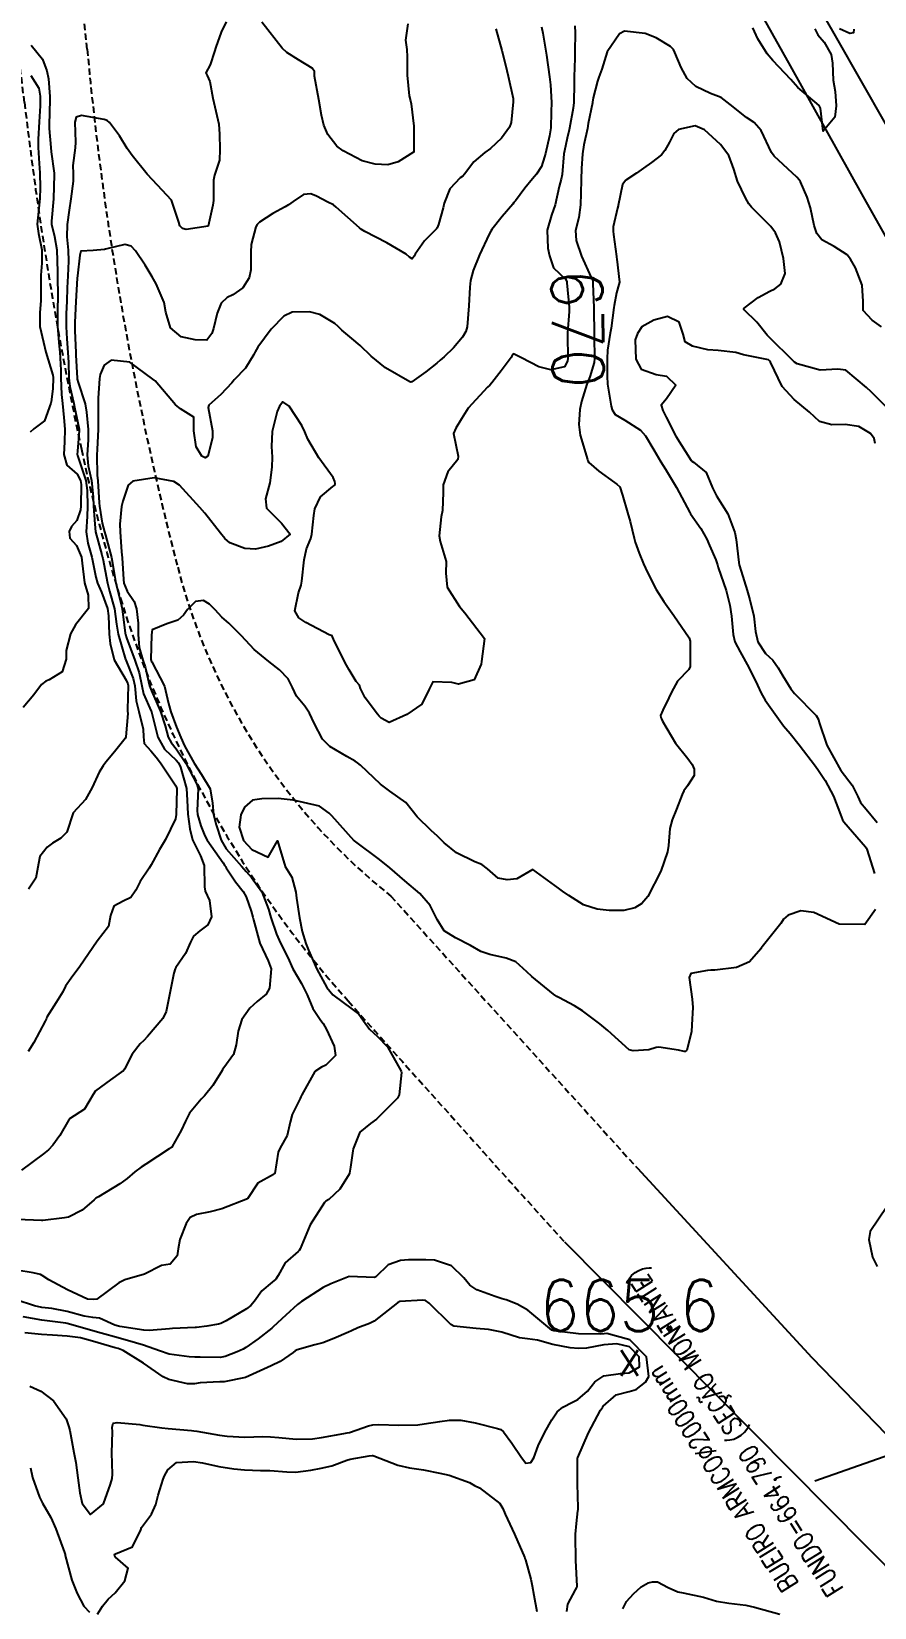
# Model space of a CAD drawing. Header units: metres. Extents: x 292545 to 299085, y 7450245 to 7463078.
# Drawn here: x 295154.9 to 295220.8, y 7462349.7 to 7462473 of the extents above; entities that cross this region are included whole.
import ezdxf
from ezdxf.enums import TextEntityAlignment as Align

# ---------------------------------------------------------------- set-up
doc = ezdxf.new("R2010")
doc.units = ezdxf.units.M
doc.linetypes.add('CONTINUO', pattern=[0])
doc.linetypes.add('DASHED', pattern=[0.75, 0.5, -0.25])
for name, color, linetype in [('Cotas', 45, 'Continuous'), ('Curvas de Nivel 1m', 11, 'Continuous'), ('Curvas de Nivel 5m', 15, 'Continuous'), ('Linha Férrea', 20, 'Continuous'), ('Pontos Cotados', 45, 'Continuous'), ('TEXTO', 45, 'Continuous'), ('Vias Primárias', 230, 'Continuous'), ('Vias Secundárias', 230, 'DASHED')]:
    doc.layers.add(name, color=color, linetype=linetype)
doc.styles.add('ROMANS', font='romans', dxfattribs={"height": 0.2})
doc.styles.add('Style-STANDARD', font='STANDARD.shx')

# ---------------------------------------------------------------- blocks, each defined once
blk = doc.blocks.new('ELVTXT_23')
at = {"layer": 'Pontos Cotados', "linetype": 'Continuous', "style": 'Style-STANDARD'}
for s, height, p in [('665.6', 4, (0, 4)), ('x', 3, (0, 0))]:
    blk.add_text(s, height=height, dxfattribs=at).set_placement(p, align=Align.MIDDLE_CENTER)

msp = doc.modelspace()

# ---------------------------------------------------------------- linework, layer by layer
at = {"layer": 'Curvas de Nivel 1m', "flags": 128}
for points, elevation in [([(295170.08, 7462473.72), (295169.69, 7462472.89), (295169.28, 7462471.73), (295169.18, 7462471.39), (295168.83, 7462470.35), (295168.5, 7462469.73), (295168.6, 7462469.52), (295168.82, 7462469.04), (295169.05, 7462467.73), (295169.12, 7462467.4), (295169.51, 7462465.72), (295169.56, 7462464.93), (295169.61, 7462463.72), (295169.57, 7462462.9), (295169.18, 7462461.73), (295169.1, 7462461.34), (295169.09, 7462459.73), (295169.04, 7462459.38), (295168.68, 7462457.73), (295166.96, 7462457.48), (295166.68, 7462457.55), (295166.48, 7462457.76), (295166.4, 7462458.05), (295165.81, 7462459.77), (295164.71, 7462460.94), (295163.91, 7462461.79), (295162.74, 7462463.27), (295162.35, 7462463.81), (295161.74, 7462464.79), (295160.98, 7462465.83), (295160.78, 7462466), (295160.55, 7462466.06), (295158.78, 7462466.39), (295158.37, 7462466.26), (295158.26, 7462465.86), (295158.31, 7462464.3), (295158.29, 7462463.85), (295158.11, 7462462.48), (295158.12, 7462461.86), (295158.12, 7462461.26), (295157.94, 7462459.86), (295157.82, 7462458.99), (295157.67, 7462457.87), (295157.64, 7462456.89), (295157.74, 7462455.86), (295157.77, 7462454.99), (295157.71, 7462453.86), (295157.67, 7462452.91), (295157.62, 7462451.86), (295157.57, 7462450.89), (295157.57, 7462449.87), (295157.64, 7462448.93), (295157.71, 7462447.86), (295157.75, 7462447.06), (295157.8, 7462445.86), (295157.86, 7462445.2), (295158.17, 7462443.86), (295158.23, 7462443.57), (295158.5, 7462442.35), (295158.59, 7462441.85), (295158.59, 7462441.75), (295158.47, 7462440.14), (295158.44, 7462439.87), (295158.44, 7462439.85), (295158.45, 7462439.83), (295158.46, 7462439.8), (295159.11, 7462437.84), (295159.22, 7462437.06), (295159.25, 7462435.84), (295159.23, 7462435.02), (295159.15, 7462433.84), (295159.27, 7462432.95), (295159.59, 7462431.84), (295159.91, 7462430.28), (295160.03, 7462429.83), (295160.34, 7462429.11), (295160.8, 7462427.83), (295160.88, 7462427.26), (295160.94, 7462425.82), (295161.02, 7462425.09), (295161.33, 7462423.82), (295162.26, 7462422.22), (295162.39, 7462421.95), (295162.42, 7462421.81), (295162.37, 7462419.94), (295162.38, 7462419.81), (295162.41, 7462419.62), (295162.24, 7462417.81), (295162.2, 7462417.66), (295161.37, 7462416.63), (295160.69, 7462415.82), (295160.47, 7462415.53), (295160.17, 7462415.03), (295159.61, 7462413.84), (295159.09, 7462412.9), (295158.13, 7462411.86), (295157.64, 7462410.34), (295157.16, 7462409.87), (295156.5, 7462409.48), (295156.1, 7462409.18), (295155.53, 7462408.45), (295155.42, 7462407.89), (295155.2, 7462406.76), (295154.64, 7462405.89)], 674), ([(295184.29, 7462473.55), (295184.13, 7462472.27), (295184.23, 7462471.55), (295184.26, 7462470.97), (295184.24, 7462469.55), (295184.41, 7462467.93), (295184.5, 7462467.54), (295184.55, 7462467.3), (295184.77, 7462465.54), (295184.78, 7462463.54), (295184.77, 7462463.52), (295184.75, 7462463.51), (295183.54, 7462462.76), (295182.74, 7462462.54), (295181.74, 7462462.58), (295180.74, 7462462.85), (295179.25, 7462463.61), (295178.76, 7462464), (295178.05, 7462464.9), (295177.73, 7462465.63), (295177.56, 7462466.41), (295177.35, 7462467.63), (295177, 7462469.46), (295177, 7462469.64), (295177.01, 7462469.82), (295176.83, 7462470.08), (295175.74, 7462470.74), (295174.84, 7462471.31), (295174.47, 7462471.66), (295172.87, 7462473.68)], 674), ([(295197.37, 7462473.39), (295197.39, 7462472.86), (295197.36, 7462471.39), (295197.36, 7462470.87), (295197.32, 7462469.4), (295197.31, 7462468.9), (295197.28, 7462467.4), (295197.23, 7462466.95), (295196.94, 7462465.4), (295196.91, 7462465.26), (295196.76, 7462464.6), (295196.54, 7462463.61), (295196.51, 7462463.4), (295196.37, 7462461.76), (295196.3, 7462461.41), (295196.14, 7462460.84), (295195.83, 7462459.41), (295195.53, 7462458.58), (295195.2, 7462457.42), (295195.25, 7462456.01), (295195.38, 7462455.42), (295195.7, 7462454.47), (295196.63, 7462453.59), (295196.73, 7462453.4), (295196.74, 7462453.29), (295196.92, 7462451.4), (295196.92, 7462451.07), (295196.79, 7462449.4), (295196.79, 7462449.19), (295196.81, 7462447.4), (295196.78, 7462447.18), (295196.55, 7462446.72), (295195.48, 7462446.49), (295194.55, 7462446.73), (295193.18, 7462447.44), (295192.57, 7462447.75), (295192.44, 7462447.58), (295192.37, 7462447.45), (295191.59, 7462446.41), (295190.88, 7462445.47), (295190.7, 7462445.3), (295190.53, 7462445.14), (295189.03, 7462443.49), (295188.5, 7462442.68), (295188.05, 7462441.95), (295187.88, 7462441.51), (295188.23, 7462439.74), (295188.21, 7462439.5), (295187.44, 7462438.52), (295187.07, 7462437.51), (295187.05, 7462436.9), (295187.02, 7462435.51), (295186.91, 7462435.01), (295186.74, 7462433.52), (295186.84, 7462433.07), (295187.29, 7462431.51), (295187.28, 7462430.59), (295187.37, 7462429.51), (295188.33, 7462428), (295188.75, 7462427.5), (295190.3, 7462425.48), (295190.07, 7462423.69), (295190.03, 7462423.48), (295189.48, 7462422.27), (295188.26, 7462421.92), (295187.73, 7462422.04), (295186.26, 7462422.09), (295185.97, 7462421.52), (295185.4, 7462420.36), (295184.22, 7462419.55), (295182.85, 7462418.93), (295182.22, 7462419.27), (295182.06, 7462419.41), (295181.92, 7462419.57), (295180.97, 7462420.86), (295180.61, 7462421.59), (295180.51, 7462421.85), (295180.26, 7462422.12), (295179.7, 7462423.03), (295179.41, 7462423.6), (295178.48, 7462425.44), (295178.42, 7462425.62), (295178.39, 7462425.7), (295178.3, 7462425.73), (295178.15, 7462425.78), (295176.31, 7462426.75), (295175.78, 7462427.11), (295175.45, 7462427.65), (295175.75, 7462429.06), (295175.96, 7462429.65), (295176.02, 7462429.97), (295176.18, 7462431.64), (295176.38, 7462432.51), (295176.71, 7462433.32), (295176.8, 7462433.64), (295176.94, 7462435.11), (295177.02, 7462435.63), (295177.47, 7462436.58), (295178.44, 7462437.38), (295178.58, 7462437.48), (295178.62, 7462437.62), (295178.6, 7462437.77), (295178.45, 7462438.08), (295177.34, 7462439.63), (295176.48, 7462441.09), (295176.25, 7462441.64), (295176, 7462442.14), (295175.02, 7462443.65), (295174.52, 7462443.99), (295174.26, 7462443.66), (295174.08, 7462443.24), (295173.7, 7462441.67), (295173.65, 7462440.5), (295173.68, 7462439.67), (295173.66, 7462438.88), (295173.52, 7462437.67), (295173.17, 7462436.41), (295173.25, 7462435.68), (295174.41, 7462434.5), (295175.11, 7462433.65), (295174.39, 7462433.08), (295173.41, 7462432.7), (295172.38, 7462432.48), (295171.54, 7462432.54), (295170.39, 7462432.96), (295169.98, 7462433.31), (295169.66, 7462433.72), (295168.42, 7462435.29), (295168.04, 7462435.74), (295166.44, 7462437.47), (295166.01, 7462437.76), (295164.45, 7462438.06), (295162.8, 7462437.8), (295162.44, 7462437.49), (295162.01, 7462436.24), (295161.92, 7462435.81), (295161.78, 7462434.44), (295161.81, 7462433.82), (295161.92, 7462432.27), (295161.95, 7462431.81), (295162.06, 7462430.1), (295162.1, 7462429.81), (295162.34, 7462429.19), (295162.91, 7462428.39), (295163.09, 7462427.8), (295163.21, 7462426.69), (295163.22, 7462425.8), (295163.29, 7462424.79), (295163.58, 7462423.79), (295163.75, 7462423.27), (295164.11, 7462421.78), (295164.14, 7462421.67), (295164.25, 7462421.41), (295164.96, 7462419.77), (295165.32, 7462418.66), (295165.56, 7462417.77), (295165.78, 7462417.35), (295166.19, 7462416.86), (295166.95, 7462415.75), (295167.81, 7462414.09), (295167.9, 7462413.74), (295167.83, 7462412.05), (295167.85, 7462411.74), (295168.12, 7462410.84), (295168.43, 7462410.05), (295168.6, 7462409.73), (295169.86, 7462407.94), (295170, 7462407.71), (295170.03, 7462407.66), (295170.08, 7462407.57), (295170.83, 7462406.47), (295171.42, 7462405.7), (295171.65, 7462405.29), (295172.05, 7462404.16), (295172.19, 7462403.69), (295172.23, 7462403.5), (295172.72, 7462401.68), (295173.37, 7462400.3), (295173.62, 7462399.67), (295173.48, 7462398.16), (295173.22, 7462397.68), (295172.53, 7462397.11), (295171.95, 7462396.58), (295171.32, 7462395.7), (295171.03, 7462394.8), (295170.88, 7462393.71), (295170.66, 7462392.96), (295169.9, 7462391.92), (295169.81, 7462391.8), (295169.77, 7462391.72), (295169.06, 7462390.54), (295168.41, 7462389.73), (295168.15, 7462389.46), (295167.87, 7462389.17), (295167.23, 7462388.38), (295166.91, 7462387.75), (295166.58, 7462387.01), (295165.88, 7462385.76), (295165.86, 7462385.72), (295165.82, 7462385.7), (295165.64, 7462385.58), (295163.81, 7462384.38), (295163.45, 7462384.15), (295162.96, 7462383.8), (295162.34, 7462383.26), (295161.79, 7462382.85), (295160.1, 7462381.84), (295159.9, 7462381.72), (295159.78, 7462381.61), (295158.84, 7462380.78), (295157.76, 7462380.25), (295157.44, 7462380.18), (295155.75, 7462379.98), (295155.66, 7462379.98), (295153.76, 7462380.07)], 671), ([(295194.75, 7462473.31), (295194.86, 7462472.83), (295195.09, 7462471.42), (295195.14, 7462471.11), (295195.37, 7462469.41), (295195.45, 7462468.78), (295195.53, 7462467.41), (295195.52, 7462466.68), (295195.47, 7462465.41), (295195.39, 7462464.79), (295195.07, 7462463.42), (295195, 7462463.16), (295194.74, 7462462.4), (295194.36, 7462461.8), (295194.05, 7462461.44), (295193.45, 7462460.71), (295192.71, 7462459.72), (295192.59, 7462459.57), (295192.5, 7462459.45), (295191.67, 7462458.48), (295190.87, 7462457.47), (295190.8, 7462457.34), (295190.67, 7462457.1), (295189.91, 7462455.48), (295189.41, 7462454.26), (295189.21, 7462453.49), (295189.15, 7462452.96), (295189.08, 7462451.49), (295188.94, 7462449.85), (295188.83, 7462449.5), (295188.58, 7462449.06), (295187.87, 7462448.21), (295187.14, 7462447.51), (295186.83, 7462447.25), (295186.56, 7462447.01), (295185.72, 7462446.35), (295184.6, 7462445.55), (295184.53, 7462445.53), (295184.46, 7462445.55), (295182.55, 7462446.66), (295181.42, 7462447.58), (295180.57, 7462448.41), (295179.93, 7462448.95), (295179.14, 7462449.61), (295178.86, 7462449.89), (295178.59, 7462450.13), (295177.41, 7462450.82), (295176.6, 7462451.03), (295175.25, 7462451), (295174.59, 7462450.7), (295173.61, 7462449.67), (295172.57, 7462448.27), (295172.35, 7462447.91), (295172.25, 7462447.69), (295171.61, 7462446.64), (295170.73, 7462445.71), (295170.64, 7462445.61), (295170.53, 7462445.49), (295169.67, 7462444.57), (295168.75, 7462443.73), (295168.69, 7462443.55), (295169.02, 7462441.72), (295169.03, 7462441.18), (295168.67, 7462439.74), (295168.46, 7462439.62), (295168.2, 7462439.74), (295167.75, 7462440.47), (295167.57, 7462441.74), (295167.56, 7462442.81), (295166.51, 7462443.44), (295166.14, 7462443.76), (295164.53, 7462445.63), (295164.45, 7462445.7), (295164.35, 7462445.78), (295162.55, 7462447.09), (295161.11, 7462447.26), (295160.55, 7462446.87), (295160.24, 7462446.13), (295160.19, 7462445.83), (295160.08, 7462444.28), (295160.08, 7462443.83), (295160.09, 7462442.24), (295160.08, 7462441.83), (295160.01, 7462440.3), (295159.98, 7462439.83), (295160.01, 7462438.27), (295160.05, 7462437.83), (295160.17, 7462436.09), (295160.19, 7462435.83), (295160.4, 7462434.52), (295160.57, 7462433.83), (295160.65, 7462433.57), (295161.13, 7462431.82), (295161.28, 7462430.9), (295161.47, 7462429.82), (295161.85, 7462428.29), (295161.96, 7462427.81), (295162.2, 7462425.91), (295162.22, 7462425.81), (295162.3, 7462425.55), (295162.94, 7462423.8), (295163.28, 7462422.81), (295163.5, 7462421.79), (295163.63, 7462421.17), (295164.23, 7462419.81), (295164.25, 7462419.78), (295164.26, 7462419.76), (295164.76, 7462417.77), (295165.26, 7462416.84), (295166.19, 7462415.97), (295166.36, 7462415.76), (295166.51, 7462415.42), (295166.98, 7462413.75), (295167.04, 7462412.86), (295167.09, 7462411.75), (295167.26, 7462410.61), (295167.47, 7462409.75), (295168.09, 7462408.49), (295168.36, 7462407.74), (295168.4, 7462406.07), (295168.45, 7462405.74), (295168.78, 7462405.01), (295168.95, 7462403.73), (295168.67, 7462403.09), (295168.03, 7462402.64), (295167.55, 7462402.21), (295167.31, 7462401.75), (295166.91, 7462400.85), (295166.16, 7462399.76), (295166.1, 7462399.65), (295165.99, 7462399.31), (295165.68, 7462397.76), (295165.4, 7462396.32), (295165.13, 7462395.77), (295163.93, 7462394.37), (295163.65, 7462394.07), (295163.37, 7462393.8), (295162.74, 7462392.98), (295162.14, 7462391.81), (295162.03, 7462391.67), (295161.89, 7462391.57), (295161.04, 7462390.97), (295159.88, 7462390.12), (295159.69, 7462389.84), (295159.02, 7462388.69), (295157.85, 7462387.92), (295157.82, 7462387.9), (295157.8, 7462387.86), (295157.09, 7462386.62), (295156.55, 7462385.87), (295156.19, 7462385.51), (295155.82, 7462385.2), (295154.08, 7462383.91)], 672), ([(295191.17, 7462473.16), (295191.66, 7462471.46), (295191.94, 7462470.35), (295192.14, 7462469.46), (295192.53, 7462467.72), (295192.55, 7462467.45), (295192.39, 7462465.84), (295192.25, 7462465.46), (295191.62, 7462464.61), (295190.76, 7462463.8), (295190.32, 7462463.48), (295189.47, 7462462.76), (295188.73, 7462461.79), (295188.59, 7462461.64), (295188.39, 7462461.5), (295187.59, 7462460.64), (295187.15, 7462459.52), (295187.05, 7462459.16), (295186.69, 7462457.87), (295186.6, 7462457.61), (295186.53, 7462457.52), (295185.61, 7462456.59), (295184.87, 7462455.54), (295184.8, 7462455.39), (295184.65, 7462455.19), (295184.43, 7462455.32), (295184.18, 7462455.55), (295182.67, 7462456.44), (295180.95, 7462457.32), (295180.68, 7462457.47), (295180.52, 7462457.59), (295178.7, 7462459.23), (295178.48, 7462459.39), (295178.04, 7462459.62), (295177.16, 7462460.08), (295176.71, 7462460.27), (295176.13, 7462460.22), (295175.34, 7462459.65), (295174.97, 7462459.39), (295174.7, 7462459.24), (295173.74, 7462458.72), (295172.69, 7462458.04), (295172.51, 7462457.87), (295172.42, 7462457.69), (295172.05, 7462456.3), (295172.03, 7462455.7), (295172.01, 7462454.32), (295171.88, 7462453.7), (295171.4, 7462452.92), (295170.62, 7462452.37), (295170.17, 7462452.16), (295169.7, 7462451.72), (295169.39, 7462450.93), (295169.1, 7462449.72), (295168.97, 7462449.33), (295168.57, 7462448.82), (295167.67, 7462448.84), (295166.58, 7462449.07), (295165.74, 7462449.77), (295165.37, 7462451), (295165.25, 7462451.77), (295164.63, 7462453.23), (295164.31, 7462453.78), (295163.75, 7462454.69), (295163, 7462455.8), (295162.66, 7462456.16), (295162.16, 7462456.31), (295160.65, 7462455.93), (295160.57, 7462455.92), (295159.68, 7462455.84), (295158.73, 7462455.77), (295158.65, 7462455.46), (295158.46, 7462453.85), (295158.44, 7462453.66), (295158.33, 7462451.85), (295158.25, 7462450.19), (295158.25, 7462449.85), (295158.27, 7462449.54), (295158.33, 7462447.85), (295158.34, 7462447.64), (295158.44, 7462445.85), (295158.45, 7462445.77), (295158.53, 7462445.51), (295159.06, 7462443.84), (295159.17, 7462443.18), (295159.29, 7462441.84), (295159.3, 7462441.02), (295159.22, 7462439.84), (295159.31, 7462438.99), (295159.55, 7462437.84), (295159.69, 7462436.58), (295159.73, 7462435.84), (295159.82, 7462434.42), (295159.88, 7462433.84), (295160.37, 7462432.02), (295160.43, 7462431.83), (295160.45, 7462431.75), (295160.8, 7462429.83), (295160.97, 7462429.2), (295161.35, 7462427.82), (295161.52, 7462426.61), (295161.64, 7462425.82), (295162.23, 7462423.86), (295162.25, 7462423.81), (295162.27, 7462423.74), (295162.83, 7462422.37), (295162.94, 7462421.8), (295163.05, 7462420.61), (295163.25, 7462419.79), (295163.61, 7462418.39), (295163.62, 7462417.79), (295163.69, 7462417.28), (295164.19, 7462416.72), (295164.62, 7462416.22), (295164.96, 7462415.78), (295166.16, 7462413.96), (295166.23, 7462413.76), (295166.24, 7462413.68), (295166.18, 7462411.76), (295166.17, 7462411.72), (295166.13, 7462411.38), (295165.34, 7462409.77), (295164.88, 7462409), (295164.24, 7462407.79), (295164.08, 7462407.53), (295163.37, 7462406.5), (295163.02, 7462405.8), (295162.63, 7462405.23), (295162.05, 7462404.94), (295161.31, 7462404.56), (295161.04, 7462403.82), (295160.89, 7462402.96), (295160.01, 7462401.83), (295158.66, 7462399.85), (295157.98, 7462398.93), (295157.53, 7462398.31), (295157.33, 7462397.87), (295156.79, 7462397.04), (295156.08, 7462395.88), (295156.04, 7462395.78), (295155.94, 7462395.56), (295155.05, 7462393.89), (295154.62, 7462393.19)], 673), ([(295216.13, 7462473.17), (295216.37, 7462472.68), (295216.85, 7462472.13), (295217.41, 7462471.15), (295217.5, 7462470.48), (295217.57, 7462469.15), (295217.71, 7462468.25), (295217.8, 7462467.15), (295217.68, 7462466.25), (295216.77, 7462465.16), (295216.57, 7462466.95), (295216.46, 7462467.17), (295214.81, 7462468.57), (295214.25, 7462469.2), (295212.84, 7462470.69), (295212.41, 7462471.21), (295211.68, 7462472.39), (295211.27, 7462473.23)], 671), ([(295219.19, 7462473.14), (295219.15, 7462472.84), (295218.86, 7462472.79), (295218.07, 7462473.15)], 671), ([(295154.82, 7462469.5), (295155.45, 7462468.53), (295155.55, 7462467.89), (295155.54, 7462467.14), (295155.48, 7462465.89), (295155.4, 7462464.53), (295155.4, 7462463.89), (295155.48, 7462462.63), (295155.53, 7462461.89), (295155.55, 7462460.73), (295155.53, 7462459.89), (295155.45, 7462459.14), (295155.32, 7462457.89), (295155.41, 7462457.15), (295155.67, 7462455.89), (295155.69, 7462454.84), (295155.61, 7462453.89), (295155.6, 7462452.92), (295155.6, 7462451.89), (295155.51, 7462450.98), (295155.53, 7462449.89), (295155.8, 7462448.66), (295155.99, 7462447.89), (295156.54, 7462446.07), (295156.56, 7462445.9), (295156.56, 7462445.88), (295156.53, 7462445.02), (295156.4, 7462444), (295156.37, 7462443.88), (295155.89, 7462442.5), (295155.06, 7462441.89), (295154.77, 7462441.62)], 676), ([(295222.19, 7462443.1), (295220.53, 7462444.79), (295220.17, 7462445.12), (295218.55, 7462446.46), (295217.94, 7462446.54), (295216.55, 7462446.46), (295214.76, 7462446.98), (295214.55, 7462447.09), (295214.44, 7462447.19), (295212.58, 7462449.02), (295212.4, 7462449.21), (295211.6, 7462450.23), (295210.6, 7462451.2), (295210.57, 7462451.24), (295210.57, 7462451.28), (295210.6, 7462451.31), (295211.69, 7462452.16), (295212.62, 7462452.65), (295212.99, 7462452.84), (295213.46, 7462453.2), (295213.8, 7462454.04), (295213.69, 7462455.2), (295213.36, 7462456.51), (295213.06, 7462457.21), (295212.68, 7462457.7), (295211.17, 7462459.23), (295210.96, 7462459.49), (295210.71, 7462459.95), (295210.08, 7462461.25), (295209.8, 7462462.18), (295209.4, 7462463.25), (295208.76, 7462464.12), (295207.5, 7462465.27), (295206.78, 7462465.57), (295205.47, 7462465.3), (295205.09, 7462464.98), (295204.76, 7462464.3), (295204.41, 7462463.65), (295204.13, 7462463.32), (295203.35, 7462462.72), (295202.74, 7462462.28), (295202.18, 7462461.88), (295201.35, 7462461.34), (295201.09, 7462460.98), (295200.75, 7462459.35), (295200.74, 7462459.31), (295200.7, 7462459.13), (295200.36, 7462457.67), (295200.35, 7462457.35), (295200.38, 7462457.07), (295200.62, 7462455.35), (295200.63, 7462455.32), (295200.65, 7462455.15), (295200.84, 7462453.35), (295200.81, 7462453.17), (295200.62, 7462452.51), (295200.44, 7462451.53), (295200.41, 7462451.36), (295200.2, 7462449.75), (295200.13, 7462449.36), (295199.91, 7462448.03), (295199.88, 7462447.37), (295199.9, 7462446.01), (295199.92, 7462445.37), (295200.21, 7462443.67), (295200.28, 7462443.36), (295200.51, 7462443.01), (295201.28, 7462442.57), (295202.49, 7462441.78), (295202.88, 7462441.33), (295203.55, 7462440.24), (295204.09, 7462439.31), (295204.46, 7462438.72), (295205.32, 7462437.3), (295206.35, 7462435.35), (295206.38, 7462435.29), (295206.41, 7462435.24), (295207.22, 7462434.1), (295207.67, 7462433.27), (295207.88, 7462432.76), (295208.38, 7462431.65), (295208.51, 7462431.26), (295208.58, 7462431.05), (295209.19, 7462429.25), (295209.49, 7462428.09), (295209.6, 7462427.25), (295209.74, 7462425.8), (295209.88, 7462425.24), (295210.29, 7462424.45), (295210.97, 7462423.23), (295211.64, 7462421.84), (295211.92, 7462421.22), (295212.24, 7462420.68), (295213.28, 7462419.2), (295213.69, 7462418.67), (295214.21, 7462418.06), (295214.9, 7462417.18), (295216.18, 7462415.5), (295216.42, 7462415.17), (295216.93, 7462414.4), (295217.58, 7462413.16), (295218.14, 7462411.72), (295218.3, 7462411.31), (295218.39, 7462411.15), (295220.1, 7462409.21), (295220.15, 7462409.12), (295220.2, 7462409.03), (295220.8, 7462407.11)], 669), ([(295220.86, 7462440.73), (295220.77, 7462441.12), (295220.49, 7462441.52), (295219.56, 7462442.07), (295218.5, 7462442.23), (295217.45, 7462442.21), (295216.5, 7462442.47), (295215.7, 7462443.18), (295214.52, 7462444.18), (295213.58, 7462445.2), (295212.65, 7462447.11), (295212.59, 7462447.21), (295212.55, 7462447.24), (295212.5, 7462447.27), (295210.56, 7462447.67), (295209.95, 7462447.85), (295208.57, 7462448), (295207.77, 7462448.07), (295206.57, 7462448.34), (295205.98, 7462448.69), (295205.83, 7462449.29), (295205.51, 7462450.22), (295204.6, 7462450.68), (295203.54, 7462450.38), (295202.59, 7462449.85), (295202.25, 7462449.33), (295202.09, 7462448.85), (295202.12, 7462447.34), (295202.55, 7462446.56), (295203.72, 7462446.14), (295204.54, 7462446), (295205.26, 7462445.3), (295204.52, 7462444.24), (295204.1, 7462443.73), (295204.25, 7462443.31), (295204.51, 7462442.79), (295205.25, 7462441.3), (295206.46, 7462439.41), (295206.52, 7462439.35), (295206.63, 7462439.29), (295207.64, 7462438.46), (295208.13, 7462437.26), (295208.43, 7462436.65), (295209.33, 7462435.25), (295209.86, 7462433.78), (295209.97, 7462433.24), (295210.19, 7462431.43), (295210.22, 7462431.24), (295210.37, 7462430.75), (295210.84, 7462429.24), (295211.05, 7462428.52), (295211.36, 7462427.23), (295211.49, 7462426.04), (295211.68, 7462425.23), (295212.28, 7462424.32), (295212.85, 7462423.79), (295213.27, 7462423.21), (295213.63, 7462422.56), (295214.26, 7462421.56), (295214.54, 7462421.19), (295216.23, 7462419.46), (295216.41, 7462419.17), (295216.48, 7462418.91), (295217.06, 7462417.16), (295218.17, 7462415.18), (295218.2, 7462415.15), (295219.04, 7462414.01), (295219.48, 7462413.13), (295219.7, 7462412.68), (295220.14, 7462412.15), (295221, 7462411.11)], 668), ([(295220.87, 7462404.29), (295220.03, 7462403.12), (295218.03, 7462403.15), (295216.05, 7462404.07), (295215.03, 7462404.2), (295214.04, 7462403.86), (295213.69, 7462403.54), (295213.46, 7462403.2), (295212.01, 7462401.38), (295211.94, 7462401.29), (295211.9, 7462401.22), (295211.03, 7462400.2), (295210, 7462399.76), (295208.3, 7462399.57), (295208, 7462399.56), (295207.73, 7462399.54), (295206.44, 7462399.29), (295206.29, 7462398.98), (295206.54, 7462397.28), (295206.6, 7462396.64), (295206.5, 7462395.28), (295206.48, 7462394.74), (295206.13, 7462393.29), (295206, 7462393.21), (295205.91, 7462393.21), (295205.47, 7462393.29), (295203.92, 7462393.54), (295203.73, 7462393.5), (295203.15, 7462393.32), (295201.91, 7462393.24), (295201.61, 7462393.34), (295199.94, 7462394.85), (295199.31, 7462395.37), (295197.95, 7462396.37), (295197.33, 7462396.77), (295196.1, 7462397.41), (295195.96, 7462397.49), (295195.69, 7462397.69), (295193.99, 7462399.07), (295193.61, 7462399.44), (295192.75, 7462400.2), (295192, 7462400.5), (295190.71, 7462400.77), (295190.01, 7462401.02), (295189.19, 7462401.49), (295188.02, 7462402.09), (295187.13, 7462402.62), (295186.6, 7462403.52), (295186.05, 7462404.61), (295185.23, 7462405.54), (295184.07, 7462406.55), (295182.9, 7462407.56), (295182.09, 7462408.22), (295180.23, 7462409.6), (295180.16, 7462409.65), (295180.11, 7462409.68), (295178.35, 7462411.62), (295178.14, 7462411.84), (295177.38, 7462412.39), (295176.14, 7462412.67), (295175.33, 7462412.84), (295174.15, 7462412.98), (295172.87, 7462412.96), (295172.14, 7462412.85), (295171.53, 7462412.31), (295171.25, 7462411.7), (295171.1, 7462410.73), (295171.46, 7462409.7), (295172.1, 7462409), (295173.38, 7462408.39), (295174.11, 7462409.67), (295174.71, 7462407.66), (295175.24, 7462406.82), (295175.53, 7462405.65), (295175.6, 7462405.19), (295175.83, 7462403.64), (295176.03, 7462402.57), (295176.33, 7462401.64), (295176.52, 7462401.12), (295177.19, 7462399.63), (295177.97, 7462398.19), (295178.44, 7462397.62), (295179.95, 7462396.51), (295180.47, 7462396.11), (295180.83, 7462395.59), (295181.31, 7462394.95), (295181.93, 7462394.38), (295182.71, 7462393.56), (295183.79, 7462391.66), (295183.8, 7462391.55), (295183.62, 7462389.81), (295183.5, 7462389.55), (295181.86, 7462387.9), (295181.38, 7462387.58), (295180.54, 7462386.9), (295180.02, 7462385.6), (295180, 7462385.42), (295179.81, 7462384.15), (295179.73, 7462383.68), (295179.7, 7462383.6), (295178.97, 7462382.43), (295178.12, 7462381.62), (295177.9, 7462381.49), (295177.77, 7462381.38), (295176.65, 7462379.64), (295175.87, 7462377.78), (295175.81, 7462377.65), (295175.78, 7462377.6), (295175.73, 7462377.56), (295174.7, 7462376.68), (295174.17, 7462375.67), (295173.98, 7462375.39), (295173.7, 7462375.17), (295172.88, 7462374.49), (295172.3, 7462373.68), (295172.03, 7462373.34), (295171.68, 7462373.07), (295170.09, 7462372.14), (295169.67, 7462371.94), (295169.5, 7462371.89), (295168.59, 7462371.73), (295167.78, 7462371.62), (295167.66, 7462371.61), (295165.89, 7462371.53), (295165.66, 7462371.51), (295164.06, 7462371.38), (295163.66, 7462371.42), (295161.77, 7462371.7), (295161.66, 7462371.73), (295161.39, 7462371.81), (295160.18, 7462372.34), (295159.67, 7462372.41), (295159, 7462372.51), (295157.67, 7462372.87), (295156.46, 7462373.09), (295155.68, 7462373.19), (295155.1, 7462373.31), (295153.68, 7462373.79)], 669), ([(295221.77, 7462381.06), (295220.46, 7462379.12), (295220.36, 7462378.5), (295220.65, 7462377.12), (295221, 7462376.39)], 668), ([(295196.74, 7462349.4), (295196.81, 7462349.98), (295197.42, 7462351.11), (295197.52, 7462351.29), (295197.54, 7462351.39), (295197.44, 7462353.39), (295197.4, 7462355.39), (295197.4, 7462355.45), (295197.48, 7462356.28), (295197.6, 7462357.28), (295197.62, 7462357.39), (295197.62, 7462357.52), (295197.58, 7462359.39), (295197.58, 7462361.35), (295197.58, 7462361.39), (295197.59, 7462361.44), (295198.42, 7462363.38), (295199.38, 7462365.16), (295199.52, 7462365.36), (295199.54, 7462365.4), (295199.58, 7462365.46), (295200.59, 7462366.36), (295201.6, 7462366.62), (295202.16, 7462366.78), (295202.89, 7462367.33), (295203.15, 7462367.79), (295202.96, 7462369.33), (295201.65, 7462370.66), (295199.86, 7462371.15), (295199.65, 7462371.13), (295199.38, 7462371.1), (295197.65, 7462371.11), (295195.71, 7462371.35), (295195.65, 7462371.37), (295195.56, 7462371.41), (295193.68, 7462372.96), (295192.86, 7462373.44), (295192, 7462373.77), (295191.69, 7462373.87), (295191.12, 7462374.04), (295189.69, 7462374.55), (295189.14, 7462374.93), (295188.68, 7462375.5), (295187.72, 7462376.45), (295186.38, 7462376.87), (295185.72, 7462376.92), (295184.35, 7462376.92), (295183.72, 7462376.86), (295182.75, 7462376.53), (295181.79, 7462375.58), (295181.7, 7462375.53), (295179.7, 7462375.6), (295178.27, 7462375.04), (295177.69, 7462374.75), (295175.98, 7462373.65), (295175.68, 7462373.42), (295174.75, 7462372.59), (295173.77, 7462371.67), (295173.71, 7462371.62), (295173.66, 7462371.57), (295172.6, 7462370.73), (295171.64, 7462370.06), (295171.41, 7462369.93), (295170.95, 7462369.71), (295170.01, 7462369.34), (295169.63, 7462369.28), (295168.07, 7462369.29), (295167.63, 7462369.31), (295167.21, 7462369.33), (295165.63, 7462369.52), (295164.89, 7462369.78), (295163.64, 7462370.24), (295163.01, 7462370.43), (295161.65, 7462370.81), (295160.31, 7462371.17), (295159.66, 7462371.35), (295157.94, 7462371.86), (295157.66, 7462371.94), (295157.56, 7462371.96), (295155.67, 7462372.19), (295154.22, 7462372.46)], 668), ([(295154.74, 7462367.03), (295155.6, 7462366.63), (295156.58, 7462365.87), (295157.57, 7462364.47), (295157.8, 7462363.86), (295157.86, 7462363.56), (295158.19, 7462361.85), (295158.33, 7462361.05), (295158.49, 7462359.85), (295158.65, 7462358.7), (295158.83, 7462357.85), (295159.48, 7462356.99), (295160.5, 7462357.82), (295161.05, 7462359.36), (295161.17, 7462359.82), (295161.2, 7462360.14), (295161.15, 7462361.82), (295161.2, 7462363.45), (295161.19, 7462363.82), (295161.26, 7462364.13), (295161.57, 7462364.2), (295163.34, 7462364.02), (295163.57, 7462363.99), (295165.06, 7462363.78), (295165.56, 7462363.72), (295167.39, 7462363.57), (295167.56, 7462363.55), (295167.79, 7462363.51), (295169.56, 7462363.19), (295170.16, 7462363.11), (295171.56, 7462363.05), (295172.96, 7462363.09), (295173.56, 7462363.08), (295174.21, 7462363.01), (295175.56, 7462362.89), (295176.84, 7462362.92), (295177.56, 7462363.02), (295179.29, 7462363.33), (295179.56, 7462363.37), (295179.75, 7462363.41), (295180.25, 7462363.59), (295181.22, 7462363.93), (295181.57, 7462364), (295182.02, 7462364.02), (295183.57, 7462363.97), (295185.09, 7462364.01), (295185.57, 7462364.08), (295186.8, 7462364.28), (295187.57, 7462364.38), (295188.44, 7462364.37), (295189.57, 7462364.16), (295191.3, 7462363.73), (295191.56, 7462363.63), (295191.78, 7462363.46), (295192.43, 7462362.58), (295193.18, 7462361.44), (295193.54, 7462361.01), (295193.92, 7462361.05), (295194.15, 7462361.43), (295194.49, 7462362.37), (295195.01, 7462363.42), (295195.57, 7462364.4), (295195.98, 7462365.01), (295196.42, 7462365.4), (295197.19, 7462365.79), (295197.59, 7462365.99), (295198.34, 7462366.64), (295198.93, 7462367.37), (295199.62, 7462367.83), (295200.94, 7462368.03), (295201.62, 7462368.08), (295202.42, 7462368.53), (295202.39, 7462369.33), (295201.64, 7462370.1), (295200.64, 7462370.35), (295199.64, 7462370.25), (295198.27, 7462370.01), (295197.64, 7462369.97), (295197, 7462370.04), (295195.64, 7462370.3), (295194.45, 7462370.62), (295193.65, 7462370.74), (295193.02, 7462370.81), (295191.65, 7462371.25), (295190.61, 7462371.47), (295189.65, 7462371.54), (295187.89, 7462371.73), (295187.67, 7462371.84), (295185.98, 7462373.53), (295185.68, 7462373.72), (295185.46, 7462373.76), (295183.68, 7462373.64), (295183.5, 7462373.55), (295181.67, 7462372.12), (295181.31, 7462371.94), (295180.4, 7462371.59), (295179.9, 7462371.36), (295179.66, 7462371.25), (295178.51, 7462370.75), (295177.65, 7462370.43), (295177.03, 7462370.25), (295175.64, 7462369.86), (295175.5, 7462369.78), (295175.34, 7462369.65), (295174.32, 7462368.97), (295173.62, 7462368.63), (295171.61, 7462367.7), (295169.94, 7462367.38), (295169.61, 7462367.37), (295168.06, 7462367.29), (295167.61, 7462367.22), (295167.07, 7462367.21), (295165.61, 7462367.54), (295165.17, 7462367.77), (295163.62, 7462368.83), (295162.04, 7462369.81), (295161.64, 7462369.97), (295161.41, 7462370.04), (295159.64, 7462370.56), (295158.7, 7462370.8), (295157.65, 7462370.94), (295156.51, 7462371.01), (295155.65, 7462371.07), (295154.35, 7462371.2)], 667), ([(295160.02, 7462349.21), (295160.43, 7462349.83), (295160.86, 7462350.38), (295161.41, 7462350.86), (295162.17, 7462351.81), (295162.42, 7462352.79), (295161.44, 7462353.66), (295161.37, 7462353.82), (295161.38, 7462353.89), (295161.44, 7462353.93), (295162.77, 7462354.48), (295163.42, 7462355.79), (295163.47, 7462355.98), (295164.26, 7462357.01), (295164.6, 7462357.78), (295164.77, 7462358.5), (295165.16, 7462359.77), (295165.28, 7462360.01), (295165.52, 7462360.49), (295166.22, 7462361.07), (295167.53, 7462361.14), (295168.24, 7462361.03), (295169.53, 7462360.75), (295170.68, 7462360.56), (295171.52, 7462360.49), (295172.77, 7462360.44), (295173.52, 7462360.43), (295174.84, 7462360.34), (295175.52, 7462360.31), (295176.72, 7462360.45), (295177.53, 7462360.62), (295178.36, 7462360.79), (295179.54, 7462361.24), (295179.8, 7462361.33), (295181.28, 7462361.58), (295181.52, 7462361.6), (295181.54, 7462361.6), (295181.57, 7462361.6), (295181.65, 7462361.58), (295183.53, 7462360.85), (295184.42, 7462360.65), (295185.53, 7462360.5), (295186.8, 7462360.24), (295187.52, 7462360.06), (295189.11, 7462359.49), (295189.37, 7462359.34), (295189.51, 7462359.27), (295189.9, 7462359.09), (295191.5, 7462357.85), (295191.72, 7462357.46), (295191.91, 7462357.03), (295192.63, 7462355.45), (295193.44, 7462353.6), (295193.48, 7462353.48), (295193.49, 7462353.44), (295193.93, 7462351.93), (295194.03, 7462351.43), (295194.15, 7462350.7), (295194.39, 7462349.42)], 668), ([(295154.78, 7462360.65), (295154.94, 7462359.9), (295155.5, 7462358.36), (295155.64, 7462358.03), (295155.72, 7462357.89), (295156.37, 7462356.77), (295156.77, 7462355.87), (295157.45, 7462354.02), (295157.49, 7462353.86), (295157.51, 7462353.79), (295158.03, 7462351.85), (295158.44, 7462350.82), (295158.96, 7462349.84), (295159.4, 7462349.37)], 668), ([(295201.11, 7462349.63), (295201.41, 7462350.19), (295201.96, 7462350.79), (295202.56, 7462351.33), (295203.1, 7462351.65), (295203.43, 7462351.74), (295203.83, 7462351.72), (295204.67, 7462351.3), (295205.42, 7462350.94), (295205.84, 7462350.86), (295207.41, 7462350.52), (295208.45, 7462350.22), (295209.4, 7462350.05), (295210.73, 7462349.91), (295211.4, 7462349.76), (295213.39, 7462349.2)], 669)]:
    msp.add_lwpolyline(points, dxfattribs=dict(at, elevation=elevation))
at = {"layer": 'Curvas de Nivel 5m', "flags": 128}
for points, elevation in [([(295221.33, 7462449.85), (295220.6, 7462450.38), (295219.92, 7462451.13), (295219.91, 7462451.83), (295219.84, 7462453.13), (295219.3, 7462454.48), (295218.93, 7462455.14), (295218.66, 7462455.49), (295217.65, 7462456.14), (295216.67, 7462456.67), (295216.29, 7462457.17), (295216.07, 7462457.78), (295215.8, 7462459.17), (295215.54, 7462460.01), (295215, 7462461.19), (295214.9, 7462461.36), (295214.73, 7462461.56), (295212.94, 7462463.21), (295212.75, 7462463.48), (295211.92, 7462465.22), (295211.39, 7462465.84), (295210.78, 7462466.24), (295209.51, 7462467.25), (295208.8, 7462467.8), (295207.97, 7462468.11), (295206.81, 7462468.66), (295206.14, 7462469.29), (295205.68, 7462470.15), (295205.18, 7462471.3), (295205.08, 7462471.54), (295204.85, 7462471.79), (295203.72, 7462472.45), (295202.86, 7462472.8), (295201.24, 7462472.97), (295200.86, 7462472.78), (295199.89, 7462471.36), (295199.46, 7462470.01), (295199.23, 7462469.37), (295199.13, 7462469.07), (295198.8, 7462467.77), (295198.74, 7462467.44), (295198.73, 7462467.38), (295198.41, 7462465.75), (295198.34, 7462465.38), (295198.07, 7462464.08), (295197.96, 7462463.39), (295197.88, 7462462.25), (295197.85, 7462461.39), (295197.82, 7462460.28), (295197.79, 7462459.39), (295197.66, 7462458.42), (295197.42, 7462457.39), (295197.46, 7462456.6), (295197.88, 7462455.39), (295198.64, 7462453.73), (295198.76, 7462453.5), (295198.78, 7462453.38), (295198.78, 7462453.23), (295198.84, 7462451.38), (295198.84, 7462451.14), (295198.86, 7462449.38), (295198.86, 7462449.1), (295198.9, 7462447.38), (295198.88, 7462447.06), (295198.54, 7462445.96), (295198.37, 7462445.55), (295198.31, 7462445.38), (295197.89, 7462444.01), (295197.74, 7462443.39), (295197.66, 7462442.23), (295197.77, 7462441.39), (295198.35, 7462439.5), (295198.38, 7462439.38), (295198.46, 7462439.24), (295199.24, 7462438.58), (295200.45, 7462437.69), (295200.65, 7462437.56), (295200.89, 7462437.35), (295201.08, 7462436.7), (295201.48, 7462435.34), (295201.7, 7462434.63), (295202.01, 7462433.34), (295202.08, 7462433.03), (295202.38, 7462432.17), (295202.74, 7462431.33), (295203.04, 7462430.64), (295203.71, 7462429.32), (295204.33, 7462428.38), (295205.09, 7462427.3), (295206.3, 7462425.55), (295206.38, 7462425.29), (295206.38, 7462423.4), (295206.37, 7462423.29), (295206.27, 7462423.07), (295205.4, 7462422.16), (295204.91, 7462421.3), (295204.7, 7462420.85), (295204.23, 7462419.9), (295204.07, 7462419.47), (295204.08, 7462419.31), (295204.13, 7462419.22), (295204.22, 7462419.04), (295205.23, 7462417.3), (295206.19, 7462416.1), (295206.54, 7462415.64), (295206.68, 7462415.28), (295206.69, 7462414.77), (295206.16, 7462413.96), (295205.88, 7462413.57), (295205.75, 7462413.29), (295205.3, 7462412.14), (295204.97, 7462411.3), (295204.79, 7462410.63), (295204.68, 7462409.3), (295204.6, 7462408.8), (295204.08, 7462407.31), (295203.08, 7462405.32), (295202.6, 7462404.78), (295202.05, 7462404.42), (295201.18, 7462404.21), (295200.05, 7462404.21), (295199.1, 7462404.32), (295198.05, 7462404.67), (295196.88, 7462405.4), (295196.4, 7462405.74), (295196.07, 7462405.97), (295194.08, 7462407.43), (295192.83, 7462406.69), (295192.07, 7462406.62), (295191.37, 7462406.76), (295190.52, 7462407.47), (295190.09, 7462407.81), (295189.55, 7462408.03), (295188.1, 7462408.73), (295187.13, 7462409.51), (295186.62, 7462410.03), (295186.12, 7462410.47), (295185.03, 7462411.54), (295184.65, 7462412.05), (295184.14, 7462412.66), (295182.9, 7462413.56), (295182.16, 7462414.11), (295180.61, 7462415.59), (295180.37, 7462415.78), (295180.19, 7462415.9), (295179.53, 7462416.26), (295178.2, 7462417.04), (295177.63, 7462417.63), (295176.98, 7462418.88), (295176.62, 7462419.64), (295176.24, 7462420.2), (295175.59, 7462420.99), (295175.28, 7462421.65), (295174.95, 7462422.35), (295174.27, 7462423.04), (295173.43, 7462423.68), (295172.29, 7462424.63), (295171.28, 7462425.7), (295170.31, 7462426.7), (295169.76, 7462427.16), (295169.22, 7462427.73), (295168.78, 7462428.18), (295168.33, 7462428.47), (295167.69, 7462428.39), (295167.06, 7462427.75), (295166.75, 7462427.32), (295166.31, 7462426.93), (295165.45, 7462426.63), (295164.31, 7462426.17), (295164.26, 7462425.78), (295164.21, 7462423.84), (295164.23, 7462423.78), (295164.24, 7462423.75), (295164.27, 7462423.66), (295165.28, 7462421.77), (295165.59, 7462420.41), (295165.77, 7462419.76), (295166.21, 7462418.55), (295166.54, 7462417.76), (295166.84, 7462417.11), (295167.59, 7462415.75), (295168.17, 7462414.86), (295168.84, 7462413.73), (295169.02, 7462412.61), (295169.1, 7462411.73), (295169.31, 7462410.91), (295169.7, 7462409.72), (295170.1, 7462409.05), (295171.29, 7462407.7), (295171.65, 7462407.27), (295172.07, 7462406.8), (295172.88, 7462405.68), (295173.41, 7462404.32), (295173.58, 7462403.67), (295174.02, 7462402.36), (295174.35, 7462401.66), (295174.91, 7462400.56), (295175.31, 7462399.65), (295175.98, 7462398.51), (295176.44, 7462397.64), (295176.87, 7462396.55), (295177.49, 7462395.63), (295177.69, 7462395.38), (295177.94, 7462394.93), (295178.53, 7462393.61), (295178.65, 7462392.88), (295177.9, 7462392.13), (295177.55, 7462391.98), (295177.03, 7462391.63), (295176.02, 7462389.8), (295175.94, 7462389.65), (295175.87, 7462389.53), (295175.25, 7462388.27), (295175.1, 7462387.66), (295174.86, 7462386.64), (295174.32, 7462385.67), (295174.17, 7462385.32), (295173.89, 7462383.67), (295173.85, 7462383.62), (295173.8, 7462383.59), (295172.58, 7462382.89), (295171.77, 7462381.69), (295169.76, 7462380.9), (295168.83, 7462380.67), (295167.76, 7462380.46), (295167.28, 7462380.22), (295166.96, 7462379.75), (295166.48, 7462378.5), (295166.33, 7462377.76), (295166.26, 7462377.23), (295165.72, 7462376.58), (295165.03, 7462376.46), (295163.7, 7462375.79), (295162.16, 7462375.34), (295161.7, 7462375.1), (295159.98, 7462373.84), (295159.68, 7462373.8), (295159.26, 7462373.84), (295157.69, 7462374.56), (295156.23, 7462375.35), (295155.7, 7462375.69), (295155.57, 7462375.75), (295154.99, 7462375.89), (295153.71, 7462376.11)], 670), ([(295154.84, 7462471.88), (295155.74, 7462470.8), (295156.06, 7462469.88), (295156.19, 7462469.25), (295156.3, 7462467.88), (295156.27, 7462466.38), (295156.25, 7462465.88), (295156.25, 7462465.36), (295156.38, 7462463.88), (295156.42, 7462463.54), (295156.63, 7462461.87), (295156.63, 7462461.78), (295156.59, 7462459.88), (295156.44, 7462458.13), (295156.44, 7462457.88), (295156.67, 7462456.93), (295156.85, 7462455.88), (295156.91, 7462454.15), (295156.91, 7462453.88), (295156.93, 7462452.19), (295156.92, 7462451.88), (295156.9, 7462451.58), (295156.9, 7462449.88), (295157.04, 7462448.35), (295157.09, 7462447.87), (295157.16, 7462446.48), (295157.17, 7462445.87), (295157.22, 7462444.57), (295157.29, 7462443.87), (295157.4, 7462442.76), (295157.47, 7462441.87), (295157.46, 7462440.88), (295157.4, 7462439.87), (295157.63, 7462439.04), (295158.45, 7462438.35), (295158.71, 7462437.85), (295158.75, 7462437.53), (295158.74, 7462435.85), (295158.71, 7462435.55), (295158.41, 7462434.73), (295158, 7462434.26), (295157.81, 7462433.86), (295157.87, 7462433.34), (295158.38, 7462432.76), (295158.77, 7462431.85), (295158.84, 7462431.38), (295159.01, 7462429.84), (295159.31, 7462428.87), (295159.33, 7462427.84), (295158.31, 7462426.56), (295157.92, 7462425.86), (295157.59, 7462424.56), (295157.57, 7462423.87), (295157.26, 7462422.88), (295156.26, 7462422.27), (295155.98, 7462422.15), (295155.66, 7462421.89), (295155.04, 7462421.09), (295154.23, 7462420.1)], 675)]:
    msp.add_lwpolyline(points, dxfattribs=dict(at, elevation=elevation))
at = {"layer": 'Linha Férrea', "linetype": 'Continuous'}
for points in [[(295213.04, 7462480.76), (295217.83, 7462472.44), (295223.54, 7462462.43), (295227.54, 7462455.79), (295231.42, 7462448.39), (295235.39, 7462441.32), (295238.99, 7462434.91), (295244.34, 7462426.3), (295249.58, 7462416.93), (295253.06, 7462411.04), (295256.99, 7462403.32), (295261.51, 7462395.35), (295265.59, 7462388.1), (295270.46, 7462379.94), (295275.67, 7462371.44), (295279.82, 7462364.46), (295285.06, 7462356.05), (295290.53, 7462347.36)], [(295209.54, 7462478.6), (295214.2, 7462470.28), (295219.78, 7462460.26), (295223.67, 7462453.35), (295227.79, 7462446.12), (295231.8, 7462439.1), (295235.39, 7462432.7), (295240.48, 7462423.86), (295245.72, 7462414.48), (295249.21, 7462408.57), (295253.39, 7462401.22), (295258.03, 7462393.21), (295262.15, 7462385.97), (295267.06, 7462377.76), (295271.99, 7462369.45), (295276.28, 7462362.42), (295281.43, 7462353.88), (295287.11, 7462345.12)]]:
    msp.add_lwpolyline(points, dxfattribs=at)
at = {"layer": 'TEXTO', "linetype": 'CONTINUO'}
msp.add_polyline3d([(295258.75, 7462374.56, 0), (295216.12, 7462359.6, 0)], dxfattribs=at)
at = {"layer": 'Vias Primárias', "elevation": 699.68}
for points in [[(295202.25, 7462384.07), (295215.89, 7462369.28), (295231.7, 7462352.97), (295252.53, 7462335.53), (295281.68, 7462310.7), (295323.32, 7462269.08, 0.032873), (295361.52, 7462235.61, 0.055163), (295401.65, 7462211.36), (295457.69, 7462182.15), (295544.9, 7462149.99)], [(295196.54, 7462378.31), (295228.97, 7462345.61), (295263.32, 7462316.32), (295296.76, 7462284.67), (295329.22, 7462252.01, 0.039308), (295352.47, 7462232.04, 0.026327), (295378.43, 7462215.08, 0.003722), (295411.61, 7462196.15, 0.018564), (295444.33, 7462179.37, -0.426432), (295453.03, 7462153.77, -0.324514), (295426.39, 7462147.01), (295365.83, 7462179.44, -0.059925), (295312.11, 7462217.11, -0.024009), (295290.75, 7462238.21, 0.02395), (295262.17, 7462266.44, -0.001055), (295216.82, 7462307.32, 0.209686), (295185.68, 7462317.71, -0.022134), (295156.77, 7462316.36, 0.012535), (295062.21, 7462313.74, -17.774583)]]:
    msp.add_lwpolyline(points, format="xyb", dxfattribs=at)
at = {"layer": 'Vias Secundárias', "elevation": 699.68}
for points in [[(294951.66, 7462713.27, 0.274211), (294960.57, 7462704.14), (294991.11, 7462694.58), (295007.95, 7462687.96, -0.070781), (295046.93, 7462665.85, -0.078274), (295076.78, 7462634.28, -0.037752), (295096.47, 7462600.32, 0.093668), (295113.18, 7462577.74, -0.100626), (295135.96, 7462546.05, -0.022574), (295151.74, 7462506.24, -0.059918), (295159.22, 7462471.56, 0.040004), (295166.3, 7462431.06, 0.162624), (295182.97, 7462405.35), (295202.25, 7462384.07)], [(294937.44, 7462705.97), (294958.94, 7462699.73), (294991.98, 7462690.21), (295007.38, 7462684.25), (295015.58, 7462679.34, -0.025524), (295050.25, 7462656.08, -0.069948), (295067.61, 7462638.86, -0.042819), (295087.22, 7462607.85, 0.023317), (295100.96, 7462584.12, 0.064559), (295117.37, 7462564.66, -0.105426), (295131.58, 7462544.73, -0.017316), (295141.35, 7462519.9, -0.023697), (295149.94, 7462491.38, -0.032371), (295154.32, 7462467.39, 0.023489), (295158.77, 7462440.3, 0.022808), (295161.82, 7462428.63, 0.107367), (295179.63, 7462397.15, 0.001207), (295196.54, 7462378.31)]]:
    msp.add_lwpolyline(points, format="xyb", dxfattribs=at)

# ---------------------------------------------------------------- block references
at = {"layer": 'Pontos Cotados', "linetype": 'Continuous'}
msp.add_blockref('ELVTXT_23', (295201.63, 7462369.34, 665.65), dxfattribs=at)

# ---------------------------------------------------------------- texts
at = {"layer": 'Cotas', "style": 'Style-STANDARD'}
msp.add_text('670', height=4, rotation=270.9228, dxfattribs=at).set_placement((295197.57, 7462449.73, 670), align=Align.MIDDLE_CENTER)
at = {"layer": 'TEXTO', "style": 'ROMANS', "width": 0.8}
for s, p in [('FUNDO=664,790 (SEÇÃO MONTANTE)', (295218.44, 7462351.2)), ('BUEIRO ARMCOØ2000mm', (295214.9, 7462351.57))]:
    msp.add_text(s, height=1.5, rotation=122, dxfattribs=at).set_placement(p)

doc.saveas('drawing.dxf')
